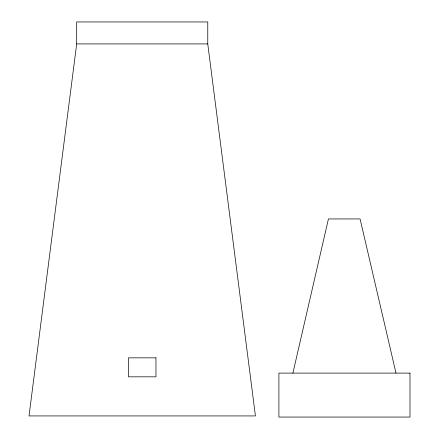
<?xml version="1.0" encoding="UTF-8"?>
<svg xmlns="http://www.w3.org/2000/svg" width="439" height="439" viewBox="0 0 439 439"><rect width="100%" height="100%" fill="white"/><g stroke="black" fill="none" stroke-linecap="round" stroke-linejoin="round"><path stroke-width="0.66" d="M76.682 43.922L29.018 415.931L255.427 415.931L207.762 43.922L207.762 21.95L76.682 21.95L76.682 43.922L207.762 43.922M292.89 373.106L328.432 218.94L360.084 218.94L395.994 373.106M155.971 357.84L128.446 357.84L128.446 376.832L155.971 376.832L155.971 357.84M409.982 373.106L278.902 373.106L278.902 417.05L409.982 417.05L409.982 373.106"/></g></svg>
